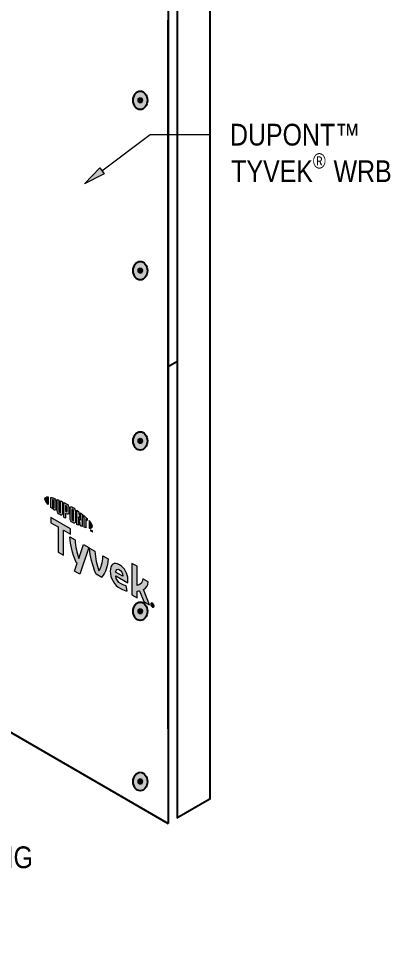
# Model space of a CAD drawing. Header units: inches. Extents: x -26 to 76, y -15 to 22.
# Drawn here: x -3.08 to -0.4, y -8.72 to -2.03 of the extents above; entities that cross this region are included whole.
import ezdxf

# ---------------------------------------------------------------- set-up
doc = ezdxf.new("R2010")
doc.units = ezdxf.units.IN
doc.header["$MEASUREMENT"] = 0
for name, color, linetype, lineweight in [('.ATI-TEXT_2', 7, 'Continuous', 0), ('G-ANNO-TTLB', 7, 'Continuous', 0), ('LOGOS', 7, 'Continuous', 0), ('TYVEK', 7, 'Continuous', 0)]:
    doc.layers.add(name, color=color, linetype=linetype, lineweight=lineweight)

# ---------------------------------------------------------------- blocks, each defined once
blk = doc.blocks.new('Block_86')
at = {"layer": 'TYVEK', "true_color": 0x003b71, "transparency": 33554687}
h = blk.add_hatch(color=156, dxfattribs=at)
h.dxf.hatch_style = 2
edge = h.paths.add_edge_path()
edge.add_ellipse((-2.2074, -1.3943), major_axis=(0, 0.0664), ratio=0.766948, start_angle=0, end_angle=360)
at = {"layer": 'TYVEK', "color": 252, "lineweight": 25, "true_color": 0x838484}
for p, q in [((-2.221, -1.3939), (-2.1939, -1.3939)), ((-2.2074, -1.3768), (-2.2074, -1.4111))]:
    blk.add_line(p, q, dxfattribs=at)
at = {"layer": 'TYVEK', "color": 18, "lineweight": 25, "true_color": 0x000000}
blk.add_ellipse((-2.2074, -1.3943), major_axis=(0, 0.0664), ratio=0.766948, dxfattribs=at)
at = {"layer": 'TYVEK', "color": 252, "lineweight": 25, "true_color": 0x838484}
blk.add_ellipse((-2.2074, -1.3939), major_axis=(0, 0.0171), ratio=0.788846, dxfattribs=at)
blk = doc.blocks.new('Block_87')
at = {"layer": 'TYVEK', "true_color": 0x003b71, "transparency": 33554687}
h = blk.add_hatch(color=156, dxfattribs=at)
h.dxf.hatch_style = 2
edge = h.paths.add_edge_path()
edge.add_ellipse((-2.2074, -7.516), major_axis=(0, 0.0664), ratio=0.766948, start_angle=0, end_angle=360)
at = {"layer": 'TYVEK', "color": 252, "lineweight": 25, "true_color": 0x838484}
for p, q in [((-2.221, -7.5156), (-2.1939, -7.5156)), ((-2.2074, -7.4985), (-2.2074, -7.5327))]:
    blk.add_line(p, q, dxfattribs=at)
at = {"layer": 'TYVEK', "color": 18, "lineweight": 25, "true_color": 0x000000}
blk.add_ellipse((-2.2074, -7.516), major_axis=(0, 0.0664), ratio=0.766948, dxfattribs=at)
at = {"layer": 'TYVEK', "color": 252, "lineweight": 25, "true_color": 0x838484}
blk.add_ellipse((-2.2074, -7.5156), major_axis=(0, 0.0171), ratio=0.788846, dxfattribs=at)
blk = doc.blocks.new('Block_88')
at = {"layer": 'TYVEK', "true_color": 0x003b71, "transparency": 33554687}
h = blk.add_hatch(color=156, dxfattribs=at)
h.dxf.hatch_style = 2
edge = h.paths.add_edge_path()
edge.add_ellipse((-2.2074, -3.843), major_axis=(0, 0.0664), ratio=0.766948, start_angle=0, end_angle=360)
at = {"layer": 'TYVEK', "color": 252, "lineweight": 25, "true_color": 0x838484}
for p, q in [((-2.221, -3.8426), (-2.1939, -3.8426)), ((-2.2074, -3.8255), (-2.2074, -3.8597))]:
    blk.add_line(p, q, dxfattribs=at)
at = {"layer": 'TYVEK', "color": 18, "lineweight": 25, "true_color": 0x000000}
blk.add_ellipse((-2.2074, -3.843), major_axis=(0, 0.0664), ratio=0.766948, dxfattribs=at)
at = {"layer": 'TYVEK', "color": 252, "lineweight": 25, "true_color": 0x838484}
blk.add_ellipse((-2.2074, -3.8426), major_axis=(0, 0.0171), ratio=0.788846, dxfattribs=at)
blk = doc.blocks.new('Block_89')
at = {"layer": 'TYVEK', "true_color": 0x003b71, "transparency": 33554687}
h = blk.add_hatch(color=156, dxfattribs=at)
h.dxf.hatch_style = 2
edge = h.paths.add_edge_path()
edge.add_ellipse((-2.2074, -2.6187), major_axis=(0, 0.0664), ratio=0.766948, start_angle=0, end_angle=360)
at = {"layer": 'TYVEK', "color": 252, "lineweight": 25, "true_color": 0x838484}
for p, q in [((-2.221, -2.6047), (-2.1939, -2.6047)), ((-2.2074, -2.6011), (-2.2074, -2.6354))]:
    blk.add_line(p, q, dxfattribs=at)
at = {"layer": 'TYVEK', "color": 18, "lineweight": 25, "true_color": 0x000000}
blk.add_ellipse((-2.2074, -2.6187), major_axis=(0, 0.0664), ratio=0.766948, dxfattribs=at)
at = {"layer": 'TYVEK', "color": 252, "lineweight": 25, "true_color": 0x838484}
blk.add_ellipse((-2.2074, -2.6183), major_axis=(0, 0.0171), ratio=0.788846, dxfattribs=at)
blk = doc.blocks.new('Block_90')
at = {"layer": 'TYVEK', "true_color": 0x003b71, "transparency": 33554687}
h = blk.add_hatch(color=156, dxfattribs=at)
h.dxf.hatch_style = 2
edge = h.paths.add_edge_path()
edge.add_ellipse((-2.2074, -5.0673), major_axis=(0, 0.0664), ratio=0.766948, start_angle=0, end_angle=360)
at = {"layer": 'TYVEK', "color": 252, "lineweight": 25, "true_color": 0x838484}
for p, q in [((-2.221, -5.0669), (-2.1939, -5.0669)), ((-2.2074, -5.0498), (-2.2074, -5.0841))]:
    blk.add_line(p, q, dxfattribs=at)
at = {"layer": 'TYVEK', "color": 18, "lineweight": 25, "true_color": 0x000000}
blk.add_ellipse((-2.2074, -5.0673), major_axis=(0, 0.0664), ratio=0.766948, dxfattribs=at)
at = {"layer": 'TYVEK', "color": 252, "lineweight": 25, "true_color": 0x838484}
blk.add_ellipse((-2.2074, -5.0669), major_axis=(0, 0.0171), ratio=0.788846, dxfattribs=at)
blk = doc.blocks.new('Block_91')
at = {"layer": 'TYVEK', "true_color": 0x003b71, "transparency": 33554687}
h = blk.add_hatch(color=156, dxfattribs=at)
h.dxf.hatch_style = 2
edge = h.paths.add_edge_path()
edge.add_ellipse((-2.2074, -6.2917), major_axis=(0, 0.0664), ratio=0.766948, start_angle=0, end_angle=360)
at = {"layer": 'TYVEK', "color": 252, "lineweight": 25, "true_color": 0x838484}
for p, q in [((-2.2074, -6.2741), (-2.2074, -6.3084)), ((-2.221, -6.2913), (-2.1939, -6.2913))]:
    blk.add_line(p, q, dxfattribs=at)
at = {"layer": 'TYVEK', "color": 18, "lineweight": 25, "true_color": 0x000000}
blk.add_ellipse((-2.2074, -6.2917), major_axis=(0, 0.0664), ratio=0.766948, dxfattribs=at)
at = {"layer": 'TYVEK', "color": 252, "lineweight": 25, "true_color": 0x838484}
blk.add_ellipse((-2.2074, -6.2913), major_axis=(0, 0.0171), ratio=0.788846, dxfattribs=at)
blk = doc.blocks.new('Block_85')
at = {"layer": 'TYVEK'}
for name in ['Block_86', 'Block_89', 'Block_88', 'Block_90', 'Block_91', 'Block_87']:
    blk.add_blockref(name, (0, 0), dxfattribs=at)
blk = doc.blocks.new('Block_399')
at = {"layer": '.ATI-TEXT_2', "char_height": 0.2, "attachment_point": 7}
for s, insert in [('\\C18;\\c0;\\FArial Narrow|b0|i0|c1;\\H0.156297;\\W1.000000;DUPONT™', (-1.5627, -2.9459)), ('\\C18;\\c0;\\FArial Narrow|b0|i0|c1;\\H0.109408;\\W1.000000;®', (-0.967, -3.11)), ('\\C18;\\c0;\\FArial Narrow|b0|i0|c1;\\H0.156297;\\W1.000000;TYVEK', (-1.5538, -3.2064)), ('\\C18;\\c0;\\FArial Narrow|b0|i0|c1;\\H0.156297;\\W1.000000; WRB', (-0.8682, -3.2064))]:
    blk.add_mtext(s, dxfattribs=dict(at, insert=insert))
blk = doc.blocks.new('Block_398')
at = {"layer": '.ATI-TEXT_2', "true_color": 0x000000, "transparency": 33554687}
h = blk.add_hatch(color=18, dxfattribs=at)
h.dxf.hatch_style = 2
h.paths.add_polyline_path([(-2.467, -3.1465), (-2.6076, -3.2195), (-2.4983, -3.1048)])
at = {"layer": '.ATI-TEXT_2', "color": 18, "lineweight": 0, "true_color": 0x000000}
for p, q in [((-2.4826, -3.1256), (-2.1358, -2.865)), ((-2.1358, -2.865), (-1.7056, -2.865))]:
    blk.add_line(p, q, dxfattribs=at)
at = {"layer": '.ATI-TEXT_2'}
blk.add_lwpolyline([(-2.467, -3.1465), (-2.6076, -3.2195), (-2.4983, -3.1048), (-2.4983, -3.1048)], close=True, dxfattribs=at)
blk.add_blockref('Block_399', (0, 0), dxfattribs=at)
blk = doc.blocks.new('Block_474')
at = {"layer": 'LOGOS', "true_color": 0x838484, "transparency": 33554687}
h = blk.add_hatch(color=252, dxfattribs=at)
h.dxf.hatch_style = 2
edge = h.paths.add_edge_path()
edge.add_spline(control_points=[(-2.893, -5.4836), (-2.893, -5.4937), (-2.8845, -5.508), (-2.8697, -5.5246), (-2.8697, -5.5246), (-2.8697, -5.4698), (-2.8697, -5.4698), (-2.8845, -5.4693), (-2.893, -5.4737), (-2.893, -5.4836)], knot_values=[0, 0, 0, 0, 1, 1, 1, 2, 2, 2, 3, 3, 3, 3], degree=3, periodic=0)
h = blk.add_hatch(color=252, dxfattribs=at)
h.dxf.hatch_style = 2
edge = h.paths.add_edge_path()
edge.add_spline(control_points=[(-2.8252, -5.5452), (-2.8252, -5.5494), (-2.8274, -5.5495), (-2.83, -5.548), (-2.8321, -5.5468), (-2.8352, -5.5441), (-2.8378, -5.5418), (-2.8378, -5.5418), (-2.8378, -5.4895), (-2.8378, -5.4895), (-2.8352, -5.4902), (-2.8321, -5.4912), (-2.83, -5.4923), (-2.8274, -5.4939), (-2.8252, -5.4965), (-2.8252, -5.5007), (-2.8252, -5.5007), (-2.8252, -5.5452), (-2.8252, -5.5452)], knot_values=[0, 0, 0, 0, 1, 1, 1, 2, 2, 2, 3, 3, 3, 4, 4, 4, 5, 5, 5, 6, 6, 6, 6], degree=3, periodic=0)
edge = h.paths.add_edge_path()
edge.add_spline(control_points=[(-2.8283, -5.4796), (-2.8324, -5.4773), (-2.8384, -5.4752), (-2.8492, -5.4728), (-2.8492, -5.4728), (-2.8492, -5.5454), (-2.8492, -5.5454), (-2.8397, -5.5541), (-2.8324, -5.5603), (-2.8283, -5.5627), (-2.8188, -5.5682), (-2.8134, -5.5646), (-2.8134, -5.5539), (-2.8134, -5.5539), (-2.8134, -5.5057), (-2.8134, -5.5057), (-2.8134, -5.4949), (-2.8188, -5.4852), (-2.8283, -5.4796)], knot_values=[0, 0, 0, 0, 1, 1, 1, 2, 2, 2, 3, 3, 3, 4, 4, 4, 5, 5, 5, 6, 6, 6, 6], degree=3, periodic=0)
h = blk.add_hatch(color=252, dxfattribs=at)
h.dxf.hatch_style = 2
edge = h.paths.add_edge_path()
edge.add_spline(control_points=[(-2.7801, -5.5797), (-2.7801, -5.5839), (-2.7814, -5.5858), (-2.786, -5.5825), (-2.7905, -5.5793), (-2.7917, -5.5765), (-2.7917, -5.5715), (-2.7917, -5.5715), (-2.7917, -5.4925), (-2.7917, -5.4925), (-2.7947, -5.4911), (-2.8013, -5.4884), (-2.8042, -5.4872), (-2.8042, -5.4872), (-2.8042, -5.5671), (-2.8042, -5.5671), (-2.8042, -5.5798), (-2.7988, -5.5879), (-2.786, -5.597), (-2.7743, -5.6052), (-2.7671, -5.6026), (-2.7671, -5.5885), (-2.7671, -5.5885), (-2.7671, -5.5041), (-2.7671, -5.5041), (-2.7696, -5.5028), (-2.7776, -5.499), (-2.7801, -5.4978), (-2.7801, -5.4978), (-2.7801, -5.5797), (-2.7801, -5.5797)], knot_values=[0, 0, 0, 0, 1, 1, 1, 2, 2, 2, 3, 3, 3, 4, 4, 4, 5, 5, 5, 6, 6, 6, 7, 7, 7, 8, 8, 8, 9, 9, 9, 10, 10, 10, 10], degree=3, periodic=0)
h = blk.add_hatch(color=252, dxfattribs=at)
h.dxf.hatch_style = 2
edge = h.paths.add_edge_path()
edge.add_spline(control_points=[(-2.7327, -5.5724), (-2.7327, -5.577), (-2.7341, -5.5785), (-2.7394, -5.5754), (-2.7394, -5.5754), (-2.7439, -5.5728), (-2.7439, -5.5728), (-2.7439, -5.5728), (-2.7439, -5.5309), (-2.7439, -5.5309), (-2.7419, -5.5319), (-2.7408, -5.5325), (-2.7396, -5.5332), (-2.7339, -5.5365), (-2.7327, -5.5397), (-2.7327, -5.5444), (-2.7327, -5.5444), (-2.7327, -5.5724), (-2.7327, -5.5724)], knot_values=[0, 0, 0, 0, 1, 1, 1, 2, 2, 2, 3, 3, 3, 4, 4, 4, 5, 5, 5, 6, 6, 6, 6], degree=3, periodic=0)
edge = h.paths.add_edge_path()
edge.add_spline(control_points=[(-2.7388, -5.5188), (-2.7411, -5.5175), (-2.7494, -5.5131), (-2.7569, -5.5092), (-2.7569, -5.5092), (-2.7569, -5.6155), (-2.7569, -5.6155), (-2.7544, -5.6172), (-2.7476, -5.6215), (-2.7439, -5.6237), (-2.7439, -5.6237), (-2.7439, -5.5876), (-2.7439, -5.5876), (-2.7439, -5.5876), (-2.7388, -5.5905), (-2.7388, -5.5905), (-2.7252, -5.5984), (-2.7195, -5.5946), (-2.7195, -5.5811), (-2.7195, -5.5811), (-2.7195, -5.5498), (-2.7195, -5.5498), (-2.7195, -5.5366), (-2.7259, -5.5263), (-2.7388, -5.5188)], knot_values=[0, 0, 0, 0, 1, 1, 1, 2, 2, 2, 3, 3, 3, 4, 4, 4, 5, 5, 5, 6, 6, 6, 7, 7, 7, 8, 8, 8, 8], degree=3, periodic=0)
h = blk.add_hatch(color=252, dxfattribs=at)
h.dxf.hatch_style = 2
edge = h.paths.add_edge_path()
edge.add_spline(control_points=[(-2.6861, -5.6364), (-2.6861, -5.6406), (-2.6874, -5.6421), (-2.692, -5.6396), (-2.6967, -5.637), (-2.698, -5.6339), (-2.698, -5.6295), (-2.698, -5.6295), (-2.698, -5.5633), (-2.698, -5.5633), (-2.698, -5.5589), (-2.6967, -5.5573), (-2.692, -5.5601), (-2.6874, -5.563), (-2.6861, -5.5659), (-2.6861, -5.5701), (-2.6861, -5.5701), (-2.6861, -5.6364), (-2.6861, -5.6364)], knot_values=[0, 0, 0, 0, 1, 1, 1, 2, 2, 2, 3, 3, 3, 4, 4, 4, 5, 5, 5, 6, 6, 6, 6], degree=3, periodic=0)
edge = h.paths.add_edge_path()
edge.add_spline(control_points=[(-2.692, -5.5453), (-2.704, -5.5377), (-2.7112, -5.5396), (-2.7112, -5.5536), (-2.7112, -5.5536), (-2.7112, -5.6231), (-2.7112, -5.6231), (-2.7112, -5.6379), (-2.7047, -5.6478), (-2.692, -5.6545), (-2.6795, -5.6611), (-2.673, -5.6594), (-2.673, -5.6437), (-2.673, -5.6437), (-2.673, -5.5773), (-2.673, -5.5773), (-2.673, -5.5623), (-2.6789, -5.5536), (-2.692, -5.5453)], knot_values=[0, 0, 0, 0, 1, 1, 1, 2, 2, 2, 3, 3, 3, 4, 4, 4, 5, 5, 5, 6, 6, 6, 6], degree=3, periodic=0)
h = blk.add_hatch(color=252, dxfattribs=at)
h.dxf.hatch_style = 2
edge = h.paths.add_edge_path()
edge.add_spline(control_points=[(-2.6368, -5.6363), (-2.6368, -5.6363), (-2.6513, -5.574), (-2.6513, -5.574), (-2.6552, -5.5711), (-2.6599, -5.5677), (-2.6636, -5.5652), (-2.6636, -5.5652), (-2.6636, -5.6673), (-2.6636, -5.6673), (-2.661, -5.6685), (-2.6545, -5.6714), (-2.6511, -5.6729), (-2.6511, -5.6729), (-2.6521, -5.6122), (-2.6521, -5.6122), (-2.6521, -5.6122), (-2.6368, -5.6787), (-2.6368, -5.6787), (-2.6336, -5.68), (-2.6288, -5.6818), (-2.6257, -5.6829), (-2.6257, -5.6829), (-2.6257, -5.5933), (-2.6257, -5.5933), (-2.6289, -5.5907), (-2.6349, -5.5861), (-2.6377, -5.584), (-2.6377, -5.584), (-2.6368, -5.6363), (-2.6368, -5.6363)], knot_values=[0, 0, 0, 0, 1, 1, 1, 2, 2, 2, 3, 3, 3, 4, 4, 4, 5, 5, 5, 6, 6, 6, 7, 7, 7, 8, 8, 8, 9, 9, 9, 10, 10, 10, 10], degree=3, periodic=0)
h = blk.add_hatch(color=252, dxfattribs=at)
h.dxf.hatch_style = 2
edge = h.paths.add_edge_path()
edge.add_spline(control_points=[(-2.6192, -5.6127), (-2.616, -5.6152), (-2.6128, -5.6178), (-2.6097, -5.6204), (-2.6097, -5.6204), (-2.6097, -5.6882), (-2.6097, -5.6882), (-2.6069, -5.6891), (-2.6016, -5.6905), (-2.5981, -5.6914), (-2.5981, -5.6914), (-2.5981, -5.6303), (-2.5981, -5.6303), (-2.5947, -5.6333), (-2.5915, -5.6361), (-2.5886, -5.6388), (-2.5886, -5.6388), (-2.5886, -5.6257), (-2.5886, -5.6257), (-2.5978, -5.6167), (-2.6077, -5.608), (-2.6192, -5.5985), (-2.6192, -5.5985), (-2.6192, -5.6127), (-2.6192, -5.6127)], knot_values=[0, 0, 0, 0, 1, 1, 1, 2, 2, 2, 3, 3, 3, 4, 4, 4, 5, 5, 5, 6, 6, 6, 7, 7, 7, 8, 8, 8, 8], degree=3, periodic=0)
h = blk.add_hatch(color=252, dxfattribs=at)
h.dxf.hatch_style = 2
edge = h.paths.add_edge_path()
edge.add_spline(control_points=[(-2.5513, -5.6809), (-2.5513, -5.691), (-2.5598, -5.6955), (-2.5746, -5.695), (-2.5746, -5.695), (-2.5746, -5.6402), (-2.5746, -5.6402), (-2.5598, -5.6568), (-2.5513, -5.671), (-2.5513, -5.6809)], knot_values=[0, 0, 0, 0, 1, 1, 1, 2, 2, 2, 3, 3, 3, 3], degree=3, periodic=0)
h = blk.add_hatch(color=252, dxfattribs=at)
h.dxf.hatch_style = 2
edge = h.paths.add_edge_path()
edge.add_spline(control_points=[(-2.5582, -5.7099), (-2.5582, -5.7099), (-2.5568, -5.7107), (-2.5568, -5.7107), (-2.5568, -5.7107), (-2.5547, -5.7157), (-2.5547, -5.7157), (-2.5547, -5.7157), (-2.5526, -5.7131), (-2.5526, -5.7131), (-2.5526, -5.7131), (-2.5513, -5.7139), (-2.5513, -5.7139), (-2.5513, -5.7139), (-2.5513, -5.7218), (-2.5513, -5.7218), (-2.5513, -5.7218), (-2.5525, -5.7211), (-2.5525, -5.7211), (-2.5525, -5.7211), (-2.5525, -5.7155), (-2.5525, -5.7155), (-2.5525, -5.7155), (-2.5547, -5.718), (-2.5547, -5.718), (-2.5547, -5.718), (-2.5548, -5.7179), (-2.5548, -5.7179), (-2.5548, -5.7179), (-2.5569, -5.7129), (-2.5569, -5.7129), (-2.5569, -5.7129), (-2.5569, -5.7185), (-2.5569, -5.7185), (-2.5569, -5.7185), (-2.5582, -5.7178), (-2.5582, -5.7178), (-2.5582, -5.7178), (-2.5582, -5.7099), (-2.5582, -5.7099)], knot_values=[0, 0, 0, 0, 1, 1, 1, 2, 2, 2, 3, 3, 3, 4, 4, 4, 5, 5, 5, 6, 6, 6, 7, 7, 7, 8, 8, 8, 9, 9, 9, 10, 10, 10, 11, 11, 11, 12, 12, 12, 13, 13, 13, 13], degree=3, periodic=0)
edge = h.paths.add_edge_path()
edge.add_spline(control_points=[(-2.5631, -5.7085), (-2.5631, -5.7085), (-2.5652, -5.7072), (-2.5652, -5.7072), (-2.5652, -5.7072), (-2.5652, -5.7058), (-2.5652, -5.7058), (-2.5652, -5.7058), (-2.5597, -5.7091), (-2.5597, -5.7091), (-2.5597, -5.7091), (-2.5597, -5.7104), (-2.5597, -5.7104), (-2.5597, -5.7104), (-2.5618, -5.7092), (-2.5618, -5.7092), (-2.5618, -5.7092), (-2.5618, -5.7157), (-2.5618, -5.7157), (-2.5618, -5.7157), (-2.5631, -5.715), (-2.5631, -5.715), (-2.5631, -5.715), (-2.5631, -5.7085), (-2.5631, -5.7085)], knot_values=[0, 0, 0, 0, 1, 1, 1, 2, 2, 2, 3, 3, 3, 4, 4, 4, 5, 5, 5, 6, 6, 6, 7, 7, 7, 8, 8, 8, 8], degree=3, periodic=0)
at = {"layer": 'LOGOS'}
for points, knots in [([(-2.893, -5.4836), (-2.893, -5.4937), (-2.8845, -5.508), (-2.8697, -5.5246), (-2.8697, -5.5246), (-2.8697, -5.4698), (-2.8697, -5.4698), (-2.8845, -5.4693), (-2.893, -5.4737), (-2.893, -5.4836)], [0, 0, 0, 0, 1, 1, 1, 2, 2, 2, 3, 3, 3, 3]), ([(-2.8283, -5.4796), (-2.8324, -5.4773), (-2.8384, -5.4752), (-2.8492, -5.4728), (-2.8492, -5.4728), (-2.8492, -5.5454), (-2.8492, -5.5454), (-2.8397, -5.5541), (-2.8324, -5.5603), (-2.8283, -5.5627), (-2.8188, -5.5682), (-2.8134, -5.5646), (-2.8134, -5.5539), (-2.8134, -5.5539), (-2.8134, -5.5057), (-2.8134, -5.5057), (-2.8134, -5.4949), (-2.8188, -5.4852), (-2.8283, -5.4796)], [0, 0, 0, 0, 1, 1, 1, 2, 2, 2, 3, 3, 3, 4, 4, 4, 5, 5, 5, 6, 6, 6, 6]), ([(-2.8252, -5.5452), (-2.8252, -5.5494), (-2.8274, -5.5495), (-2.83, -5.548), (-2.8321, -5.5468), (-2.8352, -5.5441), (-2.8378, -5.5418), (-2.8378, -5.5418), (-2.8378, -5.4895), (-2.8378, -5.4895), (-2.8352, -5.4902), (-2.8321, -5.4912), (-2.83, -5.4923), (-2.8274, -5.4939), (-2.8252, -5.4965), (-2.8252, -5.5007), (-2.8252, -5.5007), (-2.8252, -5.5452), (-2.8252, -5.5452)], [0, 0, 0, 0, 1, 1, 1, 2, 2, 2, 3, 3, 3, 4, 4, 4, 5, 5, 5, 6, 6, 6, 6]), ([(-2.7801, -5.5797), (-2.7801, -5.5839), (-2.7814, -5.5858), (-2.786, -5.5825), (-2.7905, -5.5793), (-2.7917, -5.5765), (-2.7917, -5.5715), (-2.7917, -5.5715), (-2.7917, -5.4925), (-2.7917, -5.4925), (-2.7947, -5.4911), (-2.8013, -5.4884), (-2.8042, -5.4872), (-2.8042, -5.4872), (-2.8042, -5.5671), (-2.8042, -5.5671), (-2.8042, -5.5798), (-2.7988, -5.5879), (-2.786, -5.597), (-2.7743, -5.6052), (-2.7671, -5.6026), (-2.7671, -5.5885), (-2.7671, -5.5885), (-2.7671, -5.5041), (-2.7671, -5.5041), (-2.7696, -5.5028), (-2.7776, -5.499), (-2.7801, -5.4978), (-2.7801, -5.4978), (-2.7801, -5.5797), (-2.7801, -5.5797)], [0, 0, 0, 0, 1, 1, 1, 2, 2, 2, 3, 3, 3, 4, 4, 4, 5, 5, 5, 6, 6, 6, 7, 7, 7, 8, 8, 8, 9, 9, 9, 10, 10, 10, 10]), ([(-2.7388, -5.5188), (-2.7411, -5.5175), (-2.7494, -5.5131), (-2.7569, -5.5092), (-2.7569, -5.5092), (-2.7569, -5.6155), (-2.7569, -5.6155), (-2.7544, -5.6172), (-2.7476, -5.6215), (-2.7439, -5.6237), (-2.7439, -5.6237), (-2.7439, -5.5876), (-2.7439, -5.5876), (-2.7439, -5.5876), (-2.7388, -5.5905), (-2.7388, -5.5905), (-2.7252, -5.5984), (-2.7195, -5.5946), (-2.7195, -5.5811), (-2.7195, -5.5811), (-2.7195, -5.5498), (-2.7195, -5.5498), (-2.7195, -5.5366), (-2.7259, -5.5263), (-2.7388, -5.5188)], [0, 0, 0, 0, 1, 1, 1, 2, 2, 2, 3, 3, 3, 4, 4, 4, 5, 5, 5, 6, 6, 6, 7, 7, 7, 8, 8, 8, 8]), ([(-2.7327, -5.5724), (-2.7327, -5.577), (-2.7341, -5.5785), (-2.7394, -5.5754), (-2.7394, -5.5754), (-2.7439, -5.5728), (-2.7439, -5.5728), (-2.7439, -5.5728), (-2.7439, -5.5309), (-2.7439, -5.5309), (-2.7419, -5.5319), (-2.7408, -5.5325), (-2.7396, -5.5332), (-2.7339, -5.5365), (-2.7327, -5.5397), (-2.7327, -5.5444), (-2.7327, -5.5444), (-2.7327, -5.5724), (-2.7327, -5.5724)], [0, 0, 0, 0, 1, 1, 1, 2, 2, 2, 3, 3, 3, 4, 4, 4, 5, 5, 5, 6, 6, 6, 6]), ([(-2.692, -5.5453), (-2.704, -5.5377), (-2.7112, -5.5396), (-2.7112, -5.5536), (-2.7112, -5.5536), (-2.7112, -5.6231), (-2.7112, -5.6231), (-2.7112, -5.6379), (-2.7047, -5.6478), (-2.692, -5.6545), (-2.6795, -5.6611), (-2.673, -5.6594), (-2.673, -5.6437), (-2.673, -5.6437), (-2.673, -5.5773), (-2.673, -5.5773), (-2.673, -5.5623), (-2.6789, -5.5536), (-2.692, -5.5453)], [0, 0, 0, 0, 1, 1, 1, 2, 2, 2, 3, 3, 3, 4, 4, 4, 5, 5, 5, 6, 6, 6, 6]), ([(-2.6861, -5.6364), (-2.6861, -5.6406), (-2.6874, -5.6421), (-2.692, -5.6396), (-2.6967, -5.637), (-2.698, -5.6339), (-2.698, -5.6295), (-2.698, -5.6295), (-2.698, -5.5633), (-2.698, -5.5633), (-2.698, -5.5589), (-2.6967, -5.5573), (-2.692, -5.5601), (-2.6874, -5.563), (-2.6861, -5.5659), (-2.6861, -5.5701), (-2.6861, -5.5701), (-2.6861, -5.6364), (-2.6861, -5.6364)], [0, 0, 0, 0, 1, 1, 1, 2, 2, 2, 3, 3, 3, 4, 4, 4, 5, 5, 5, 6, 6, 6, 6]), ([(-2.6368, -5.6363), (-2.6368, -5.6363), (-2.6513, -5.574), (-2.6513, -5.574), (-2.6552, -5.5711), (-2.6599, -5.5677), (-2.6636, -5.5652), (-2.6636, -5.5652), (-2.6636, -5.6673), (-2.6636, -5.6673), (-2.661, -5.6685), (-2.6545, -5.6714), (-2.6511, -5.6729), (-2.6511, -5.6729), (-2.6521, -5.6122), (-2.6521, -5.6122), (-2.6521, -5.6122), (-2.6368, -5.6787), (-2.6368, -5.6787), (-2.6336, -5.68), (-2.6288, -5.6818), (-2.6257, -5.6829), (-2.6257, -5.6829), (-2.6257, -5.5933), (-2.6257, -5.5933), (-2.6289, -5.5907), (-2.6349, -5.5861), (-2.6377, -5.584), (-2.6377, -5.584), (-2.6368, -5.6363), (-2.6368, -5.6363)], [0, 0, 0, 0, 1, 1, 1, 2, 2, 2, 3, 3, 3, 4, 4, 4, 5, 5, 5, 6, 6, 6, 7, 7, 7, 8, 8, 8, 9, 9, 9, 10, 10, 10, 10]), ([(-2.6192, -5.6127), (-2.616, -5.6152), (-2.6128, -5.6178), (-2.6097, -5.6204), (-2.6097, -5.6204), (-2.6097, -5.6882), (-2.6097, -5.6882), (-2.6069, -5.6891), (-2.6016, -5.6905), (-2.5981, -5.6914), (-2.5981, -5.6914), (-2.5981, -5.6303), (-2.5981, -5.6303), (-2.5947, -5.6333), (-2.5915, -5.6361), (-2.5886, -5.6388), (-2.5886, -5.6388), (-2.5886, -5.6257), (-2.5886, -5.6257), (-2.5978, -5.6167), (-2.6077, -5.608), (-2.6192, -5.5985), (-2.6192, -5.5985), (-2.6192, -5.6127), (-2.6192, -5.6127)], [0, 0, 0, 0, 1, 1, 1, 2, 2, 2, 3, 3, 3, 4, 4, 4, 5, 5, 5, 6, 6, 6, 7, 7, 7, 8, 8, 8, 8]), ([(-2.5513, -5.6809), (-2.5513, -5.691), (-2.5598, -5.6955), (-2.5746, -5.695), (-2.5746, -5.695), (-2.5746, -5.6402), (-2.5746, -5.6402), (-2.5598, -5.6568), (-2.5513, -5.671), (-2.5513, -5.6809)], [0, 0, 0, 0, 1, 1, 1, 2, 2, 2, 3, 3, 3, 3]), ([(-2.5631, -5.7085), (-2.5631, -5.7085), (-2.5652, -5.7072), (-2.5652, -5.7072), (-2.5652, -5.7072), (-2.5652, -5.7058), (-2.5652, -5.7058), (-2.5652, -5.7058), (-2.5597, -5.7091), (-2.5597, -5.7091), (-2.5597, -5.7091), (-2.5597, -5.7104), (-2.5597, -5.7104), (-2.5597, -5.7104), (-2.5618, -5.7092), (-2.5618, -5.7092), (-2.5618, -5.7092), (-2.5618, -5.7157), (-2.5618, -5.7157), (-2.5618, -5.7157), (-2.5631, -5.715), (-2.5631, -5.715), (-2.5631, -5.715), (-2.5631, -5.7085), (-2.5631, -5.7085)], [0, 0, 0, 0, 1, 1, 1, 2, 2, 2, 3, 3, 3, 4, 4, 4, 5, 5, 5, 6, 6, 6, 7, 7, 7, 8, 8, 8, 8]), ([(-2.5582, -5.7099), (-2.5582, -5.7099), (-2.5568, -5.7107), (-2.5568, -5.7107), (-2.5568, -5.7107), (-2.5547, -5.7157), (-2.5547, -5.7157), (-2.5547, -5.7157), (-2.5526, -5.7131), (-2.5526, -5.7131), (-2.5526, -5.7131), (-2.5513, -5.7139), (-2.5513, -5.7139), (-2.5513, -5.7139), (-2.5513, -5.7218), (-2.5513, -5.7218), (-2.5513, -5.7218), (-2.5525, -5.7211), (-2.5525, -5.7211), (-2.5525, -5.7211), (-2.5525, -5.7155), (-2.5525, -5.7155), (-2.5525, -5.7155), (-2.5547, -5.718), (-2.5547, -5.718), (-2.5547, -5.718), (-2.5548, -5.7179), (-2.5548, -5.7179), (-2.5548, -5.7179), (-2.5569, -5.7129), (-2.5569, -5.7129), (-2.5569, -5.7129), (-2.5569, -5.7185), (-2.5569, -5.7185), (-2.5569, -5.7185), (-2.5582, -5.7178), (-2.5582, -5.7178), (-2.5582, -5.7178), (-2.5582, -5.7099), (-2.5582, -5.7099)], [0, 0, 0, 0, 1, 1, 1, 2, 2, 2, 3, 3, 3, 4, 4, 4, 5, 5, 5, 6, 6, 6, 7, 7, 7, 8, 8, 8, 9, 9, 9, 10, 10, 10, 11, 11, 11, 12, 12, 12, 13, 13, 13, 13])]:
    blk.add_open_spline(points, degree=3, knots=knots, dxfattribs=at)
blk = doc.blocks.new('Block_478')
at = {"layer": 'LOGOS', "true_color": 0x838484, "transparency": 33554687}
h = blk.add_hatch(color=252, dxfattribs=at)
h.dxf.hatch_style = 2
h.paths.add_polyline_path([(-2.7089, -5.6994), (-2.8492, -5.6184), (-2.8492, -5.6565), (-2.7985, -5.6857), (-2.7985, -5.8662), (-2.7596, -5.8887), (-2.7596, -5.7082), (-2.7089, -5.7375)])
h = blk.add_hatch(color=252, dxfattribs=at)
h.dxf.hatch_style = 2
edge = h.paths.add_edge_path()
edge.add_spline(control_points=[(-2.4757, -5.8931), (-2.4782, -5.945), (-2.4885, -5.9753), (-2.5046, -6.0013), (-2.5201, -5.957), (-2.5302, -5.915), (-2.5332, -5.8599), (-2.5332, -5.8599), (-2.5711, -5.838), (-2.5711, -5.838), (-2.567, -5.9031), (-2.5547, -5.9505), (-2.5253, -6.024), (-2.5253, -6.024), (-2.4836, -6.0481), (-2.4836, -6.0481), (-2.4553, -6.0079), (-2.4436, -5.9744), (-2.4381, -5.9148), (-2.4381, -5.9148), (-2.4757, -5.8931), (-2.4757, -5.8931)], knot_values=[0, 0, 0, 0, 1, 1, 1, 2, 2, 2, 3, 3, 3, 4, 4, 4, 5, 5, 5, 6, 6, 6, 7, 7, 7, 7], degree=3, periodic=0)
h = blk.add_hatch(color=252, dxfattribs=at)
h.dxf.hatch_style = 2
edge = h.paths.add_edge_path()
edge.add_spline(control_points=[(-2.3845, -6.0104), (-2.3845, -6.0104), (-2.3327, -6.0403), (-2.3327, -6.0403), (-2.3327, -6.0403), (-2.3327, -6.0365), (-2.3327, -6.0365), (-2.3327, -6.019), (-2.3409, -6.0015), (-2.3559, -5.9929), (-2.3717, -5.9837), (-2.382, -5.9906), (-2.3845, -6.0104)], knot_values=[0, 0, 0, 0, 1, 1, 1, 2, 2, 2, 3, 3, 3, 4, 4, 4, 4], degree=3, periodic=0)
edge = h.paths.add_edge_path()
edge.add_spline(control_points=[(-2.3019, -6.1461), (-2.3139, -6.1454), (-2.3316, -6.1396), (-2.3496, -6.1292), (-2.3935, -6.1039), (-2.4234, -6.0547), (-2.4234, -6.0029), (-2.4234, -5.9532), (-2.3959, -5.9354), (-2.3559, -5.9585), (-2.3202, -5.9791), (-2.2967, -6.0217), (-2.2967, -6.0635), (-2.2967, -6.0729), (-2.2973, -6.0807), (-2.2978, -6.0866), (-2.2978, -6.0866), (-2.3839, -6.0369), (-2.3839, -6.0369), (-2.3804, -6.064), (-2.3676, -6.0826), (-2.3458, -6.0952), (-2.3324, -6.1029), (-2.3196, -6.1068), (-2.3079, -6.108), (-2.3079, -6.108), (-2.3019, -6.1461), (-2.3019, -6.1461)], knot_values=[0, 0, 0, 0, 1, 1, 1, 2, 2, 2, 3, 3, 3, 4, 4, 4, 5, 5, 5, 6, 6, 6, 7, 7, 7, 8, 8, 8, 9, 9, 9, 9], degree=3, periodic=0)
h = blk.add_hatch(color=252, dxfattribs=at)
h.dxf.hatch_style = 2
edge = h.paths.add_edge_path()
edge.add_spline(control_points=[(-2.1853, -6.135), (-2.1853, -6.135), (-2.1401, -6.2464), (-2.1401, -6.2464), (-2.1401, -6.2464), (-2.181, -6.2228), (-2.181, -6.2228), (-2.181, -6.2228), (-2.2123, -6.1438), (-2.2123, -6.1438), (-2.218, -6.1452), (-2.224, -6.1464), (-2.2305, -6.1473), (-2.2305, -6.1473), (-2.2305, -6.1942), (-2.2305, -6.1942), (-2.2305, -6.1942), (-2.2681, -6.1725), (-2.2681, -6.1725), (-2.2681, -6.1725), (-2.2681, -5.9486), (-2.2681, -5.9486), (-2.2681, -5.9486), (-2.2305, -5.9681), (-2.2305, -5.9681), (-2.2305, -5.9681), (-2.2305, -6.1058), (-2.2305, -6.1058), (-2.2049, -6.1015), (-2.1924, -6.0869), (-2.188, -6.0591), (-2.188, -6.0591), (-2.1507, -6.0807), (-2.1507, -6.0807), (-2.1515, -6.1071), (-2.1635, -6.1242), (-2.1853, -6.135)], knot_values=[0, 0, 0, 0, 1, 1, 1, 2, 2, 2, 3, 3, 3, 4, 4, 4, 5, 5, 5, 6, 6, 6, 7, 7, 7, 8, 8, 8, 9, 9, 9, 10, 10, 10, 11, 11, 11, 12, 12, 12, 12], degree=3, periodic=0)
at = {"layer": 'LOGOS'}
blk.add_lwpolyline([(-2.7089, -5.6994), (-2.8492, -5.6184), (-2.8492, -5.6565), (-2.7985, -5.6857), (-2.7985, -5.8662), (-2.7596, -5.8887), (-2.7596, -5.7082), (-2.7089, -5.7375)], close=True, dxfattribs=at)
for points, knots in [([(-2.4757, -5.8931), (-2.4782, -5.945), (-2.4885, -5.9753), (-2.5046, -6.0013), (-2.5201, -5.957), (-2.5302, -5.915), (-2.5332, -5.8599), (-2.5332, -5.8599), (-2.5711, -5.838), (-2.5711, -5.838), (-2.567, -5.9031), (-2.5547, -5.9505), (-2.5253, -6.024), (-2.5253, -6.024), (-2.4836, -6.0481), (-2.4836, -6.0481), (-2.4553, -6.0079), (-2.4436, -5.9744), (-2.4381, -5.9148), (-2.4381, -5.9148), (-2.4757, -5.8931), (-2.4757, -5.8931)], [0, 0, 0, 0, 1, 1, 1, 2, 2, 2, 3, 3, 3, 4, 4, 4, 5, 5, 5, 6, 6, 6, 7, 7, 7, 7]), ([(-2.3019, -6.1461), (-2.3139, -6.1454), (-2.3316, -6.1396), (-2.3496, -6.1292), (-2.3935, -6.1039), (-2.4234, -6.0547), (-2.4234, -6.0029), (-2.4234, -5.9532), (-2.3959, -5.9354), (-2.3559, -5.9585), (-2.3202, -5.9791), (-2.2967, -6.0217), (-2.2967, -6.0635), (-2.2967, -6.0729), (-2.2973, -6.0807), (-2.2978, -6.0866), (-2.2978, -6.0866), (-2.3839, -6.0369), (-2.3839, -6.0369), (-2.3804, -6.064), (-2.3676, -6.0826), (-2.3458, -6.0952), (-2.3324, -6.1029), (-2.3196, -6.1068), (-2.3079, -6.108), (-2.3079, -6.108), (-2.3019, -6.1461), (-2.3019, -6.1461)], [0, 0, 0, 0, 1, 1, 1, 2, 2, 2, 3, 3, 3, 4, 4, 4, 5, 5, 5, 6, 6, 6, 7, 7, 7, 8, 8, 8, 9, 9, 9, 9]), ([(-2.1853, -6.135), (-2.1853, -6.135), (-2.1401, -6.2464), (-2.1401, -6.2464), (-2.1401, -6.2464), (-2.181, -6.2228), (-2.181, -6.2228), (-2.181, -6.2228), (-2.2123, -6.1438), (-2.2123, -6.1438), (-2.218, -6.1452), (-2.224, -6.1464), (-2.2305, -6.1473), (-2.2305, -6.1473), (-2.2305, -6.1942), (-2.2305, -6.1942), (-2.2305, -6.1942), (-2.2681, -6.1725), (-2.2681, -6.1725), (-2.2681, -6.1725), (-2.2681, -5.9486), (-2.2681, -5.9486), (-2.2681, -5.9486), (-2.2305, -5.9681), (-2.2305, -5.9681), (-2.2305, -5.9681), (-2.2305, -6.1058), (-2.2305, -6.1058), (-2.2049, -6.1015), (-2.1924, -6.0869), (-2.188, -6.0591), (-2.188, -6.0591), (-2.1507, -6.0807), (-2.1507, -6.0807), (-2.1515, -6.1071), (-2.1635, -6.1242), (-2.1853, -6.135)], [0, 0, 0, 0, 1, 1, 1, 2, 2, 2, 3, 3, 3, 4, 4, 4, 5, 5, 5, 6, 6, 6, 7, 7, 7, 8, 8, 8, 9, 9, 9, 10, 10, 10, 11, 11, 11, 12, 12, 12, 12]), ([(-2.3845, -6.0104), (-2.3845, -6.0104), (-2.3327, -6.0403), (-2.3327, -6.0403), (-2.3327, -6.0403), (-2.3327, -6.0365), (-2.3327, -6.0365), (-2.3327, -6.019), (-2.3409, -6.0015), (-2.3559, -5.9929), (-2.3717, -5.9837), (-2.382, -5.9906), (-2.3845, -6.0104)], [0, 0, 0, 0, 1, 1, 1, 2, 2, 2, 3, 3, 3, 4, 4, 4, 4])]:
    blk.add_open_spline(points, degree=3, knots=knots, dxfattribs=at)
blk = doc.blocks.new('Block_477')
at = {"layer": 'LOGOS', "true_color": 0x838484, "transparency": 33554687}
h = blk.add_hatch(color=252, dxfattribs=at)
h.dxf.hatch_style = 2
edge = h.paths.add_edge_path()
edge.add_spline(control_points=[(-2.6153, -5.8124), (-2.6153, -5.8124), (-2.6491, -5.9131), (-2.6491, -5.9131), (-2.6634, -5.871), (-2.6727, -5.8303), (-2.6756, -5.7776), (-2.6756, -5.7776), (-2.7135, -5.7558), (-2.7135, -5.7558), (-2.7094, -5.8209), (-2.6971, -5.8683), (-2.6677, -5.9418), (-2.6677, -5.9418), (-2.6601, -5.9461), (-2.6601, -5.9461), (-2.6601, -5.9461), (-2.6794, -6.0037), (-2.6794, -6.0037), (-2.6794, -6.0037), (-2.6418, -6.0254), (-2.6418, -6.0254), (-2.6418, -6.0254), (-2.5777, -5.8342), (-2.5777, -5.8342), (-2.5777, -5.8342), (-2.6153, -5.8124), (-2.6153, -5.8124)], knot_values=[0, 0, 0, 0, 1, 1, 1, 2, 2, 2, 3, 3, 3, 4, 4, 4, 5, 5, 5, 6, 6, 6, 7, 7, 7, 8, 8, 8, 9, 9, 9, 9], degree=3, periodic=0)
at = {"layer": 'LOGOS'}
blk.add_open_spline([(-2.6153, -5.8124), (-2.6153, -5.8124), (-2.6491, -5.9131), (-2.6491, -5.9131), (-2.6634, -5.871), (-2.6727, -5.8303), (-2.6756, -5.7776), (-2.6756, -5.7776), (-2.7135, -5.7558), (-2.7135, -5.7558), (-2.7094, -5.8209), (-2.6971, -5.8683), (-2.6677, -5.9418), (-2.6677, -5.9418), (-2.6601, -5.9461), (-2.6601, -5.9461), (-2.6601, -5.9461), (-2.6794, -6.0037), (-2.6794, -6.0037), (-2.6794, -6.0037), (-2.6418, -6.0254), (-2.6418, -6.0254), (-2.6418, -6.0254), (-2.5777, -5.8342), (-2.5777, -5.8342), (-2.5777, -5.8342), (-2.6153, -5.8124), (-2.6153, -5.8124)], degree=3, knots=[0, 0, 0, 0, 1, 1, 1, 2, 2, 2, 3, 3, 3, 4, 4, 4, 5, 5, 5, 6, 6, 6, 7, 7, 7, 8, 8, 8, 9, 9, 9, 9], dxfattribs=at)
blk.add_blockref('Block_478', (0, 0), dxfattribs=at)
blk = doc.blocks.new('Block_479')
at = {"layer": 'LOGOS', "true_color": 0x838484, "transparency": 33554687}
h = blk.add_hatch(color=252, dxfattribs=at)
h.dxf.hatch_style = 2
edge = h.paths.add_edge_path()
edge.add_spline(control_points=[(-2.1221, -6.2421), (-2.1221, -6.2421), (-2.1221, -6.2462), (-2.1221, -6.2462), (-2.1221, -6.2462), (-2.1205, -6.2471), (-2.1205, -6.2471), (-2.119, -6.2479), (-2.1182, -6.2479), (-2.1182, -6.2464), (-2.1182, -6.2448), (-2.119, -6.2438), (-2.1205, -6.243), (-2.1205, -6.243), (-2.1221, -6.2421), (-2.1221, -6.2421)], knot_values=[0, 0, 0, 0, 1, 1, 1, 2, 2, 2, 3, 3, 3, 4, 4, 4, 5, 5, 5, 5], degree=3, periodic=0)
edge = h.paths.add_edge_path()
edge.add_spline(control_points=[(-2.1247, -6.2379), (-2.1247, -6.2379), (-2.1205, -6.2404), (-2.1205, -6.2404), (-2.1172, -6.2423), (-2.1156, -6.245), (-2.1156, -6.2479), (-2.1156, -6.2498), (-2.1164, -6.2508), (-2.118, -6.2506), (-2.1172, -6.2529), (-2.1161, -6.2552), (-2.1148, -6.2578), (-2.1148, -6.2578), (-2.1179, -6.256), (-2.1179, -6.256), (-2.1191, -6.2537), (-2.12, -6.2516), (-2.1207, -6.2495), (-2.1207, -6.2495), (-2.1221, -6.2487), (-2.1221, -6.2487), (-2.1221, -6.2487), (-2.1221, -6.2536), (-2.1221, -6.2536), (-2.1221, -6.2536), (-2.1247, -6.2521), (-2.1247, -6.2521), (-2.1247, -6.2521), (-2.1247, -6.2379), (-2.1247, -6.2379)], knot_values=[0, 0, 0, 0, 1, 1, 1, 2, 2, 2, 3, 3, 3, 4, 4, 4, 5, 5, 5, 6, 6, 6, 7, 7, 7, 8, 8, 8, 9, 9, 9, 10, 10, 10, 10], degree=3, periodic=0)
edge = h.paths.add_edge_path()
edge.add_spline(control_points=[(-2.1204, -6.2368), (-2.1263, -6.2334), (-2.1297, -6.2354), (-2.1297, -6.2424), (-2.1297, -6.2495), (-2.1263, -6.2553), (-2.1204, -6.2588), (-2.1145, -6.2622), (-2.111, -6.2603), (-2.111, -6.2532), (-2.111, -6.2461), (-2.1145, -6.2402), (-2.1204, -6.2368)], knot_values=[0, 0, 0, 0, 1, 1, 1, 2, 2, 2, 3, 3, 3, 4, 4, 4, 4], degree=3, periodic=0)
edge = h.paths.add_edge_path()
edge.add_spline(control_points=[(-2.1204, -6.234), (-2.1131, -6.2382), (-2.1082, -6.2464), (-2.1082, -6.2548), (-2.1082, -6.2632), (-2.1131, -6.2657), (-2.1204, -6.2615), (-2.1278, -6.2573), (-2.1325, -6.2492), (-2.1325, -6.2408), (-2.1325, -6.2324), (-2.1277, -6.2298), (-2.1204, -6.234)], knot_values=[0, 0, 0, 0, 1, 1, 1, 2, 2, 2, 3, 3, 3, 4, 4, 4, 4], degree=3, periodic=0)
at = {"layer": 'LOGOS'}
for points, knots in [([(-2.1204, -6.234), (-2.1131, -6.2382), (-2.1082, -6.2464), (-2.1082, -6.2548), (-2.1082, -6.2632), (-2.1131, -6.2657), (-2.1204, -6.2615), (-2.1278, -6.2573), (-2.1325, -6.2492), (-2.1325, -6.2408), (-2.1325, -6.2324), (-2.1277, -6.2298), (-2.1204, -6.234)], [0, 0, 0, 0, 1, 1, 1, 2, 2, 2, 3, 3, 3, 4, 4, 4, 4]), ([(-2.1204, -6.2368), (-2.1263, -6.2334), (-2.1297, -6.2354), (-2.1297, -6.2424), (-2.1297, -6.2495), (-2.1263, -6.2553), (-2.1204, -6.2588), (-2.1145, -6.2622), (-2.111, -6.2603), (-2.111, -6.2532), (-2.111, -6.2461), (-2.1145, -6.2402), (-2.1204, -6.2368)], [0, 0, 0, 0, 1, 1, 1, 2, 2, 2, 3, 3, 3, 4, 4, 4, 4]), ([(-2.1247, -6.2379), (-2.1247, -6.2379), (-2.1205, -6.2404), (-2.1205, -6.2404), (-2.1172, -6.2423), (-2.1156, -6.245), (-2.1156, -6.2479), (-2.1156, -6.2498), (-2.1164, -6.2508), (-2.118, -6.2506), (-2.1172, -6.2529), (-2.1161, -6.2552), (-2.1148, -6.2578), (-2.1148, -6.2578), (-2.1179, -6.256), (-2.1179, -6.256), (-2.1191, -6.2537), (-2.12, -6.2516), (-2.1207, -6.2495), (-2.1207, -6.2495), (-2.1221, -6.2487), (-2.1221, -6.2487), (-2.1221, -6.2487), (-2.1221, -6.2536), (-2.1221, -6.2536), (-2.1221, -6.2536), (-2.1247, -6.2521), (-2.1247, -6.2521), (-2.1247, -6.2521), (-2.1247, -6.2379), (-2.1247, -6.2379)], [0, 0, 0, 0, 1, 1, 1, 2, 2, 2, 3, 3, 3, 4, 4, 4, 5, 5, 5, 6, 6, 6, 7, 7, 7, 8, 8, 8, 9, 9, 9, 10, 10, 10, 10]), ([(-2.1221, -6.2421), (-2.1221, -6.2421), (-2.1221, -6.2462), (-2.1221, -6.2462), (-2.1221, -6.2462), (-2.1205, -6.2471), (-2.1205, -6.2471), (-2.119, -6.2479), (-2.1182, -6.2479), (-2.1182, -6.2464), (-2.1182, -6.2448), (-2.119, -6.2438), (-2.1205, -6.243), (-2.1205, -6.243), (-2.1221, -6.2421), (-2.1221, -6.2421)], [0, 0, 0, 0, 1, 1, 1, 2, 2, 2, 3, 3, 3, 4, 4, 4, 5, 5, 5, 5])]:
    blk.add_open_spline(points, degree=3, knots=knots, dxfattribs=at)
blk = doc.blocks.new('Block_476')
at = {"layer": 'LOGOS'}
for name in ['Block_477', 'Block_479']:
    blk.add_blockref(name, (0, 0), dxfattribs=at)
blk = doc.blocks.new('Block_475')
at = {"layer": 'LOGOS'}
blk.add_blockref('Block_476', (0, 0), dxfattribs=at)
blk = doc.blocks.new('Block_473')
at = {"layer": 'LOGOS'}
for name in ['Block_474', 'Block_475']:
    blk.add_blockref(name, (0, 0), dxfattribs=at)

msp = doc.modelspace()

# ---------------------------------------------------------------- hatches: boundary and pattern name
at = {"layer": 'G-ANNO-TTLB', "true_color": 0xb9529f, "transparency": 33554687}
h = msp.add_hatch(color=233, dxfattribs=at)
edge = h.paths.add_edge_path()
edge.add_spline(control_points=[(20.0342, -15.1346), (20.0342, -15.1346), (-20.6658, -15.1346), (-20.6658, -15.1346), (-20.6658, -15.1346), (-20.6658, 19.0008), (-20.6658, 19.0008), (-20.6658, 19.0008), (20.0342, 19.0008), (20.0342, 19.0008), (20.0342, 19.0008), (20.0342, -15.1346), (20.0342, -15.1346)], knot_values=[0, 0, 0, 0, 1, 1, 1, 2, 2, 2, 3, 3, 3, 4, 4, 4, 4], degree=3, periodic=0)
edge = h.paths.add_edge_path()
edge.add_spline(control_points=[(-20.5408, 18.8757), (-20.5408, 18.8757), (-20.5408, -15.0095), (-20.5408, -15.0095), (-20.5408, -15.0095), (19.9092, -15.0095), (19.9092, -15.0095), (19.9092, -15.0095), (19.9092, 18.8757), (19.9092, 18.8757), (19.9092, 18.8757), (-20.5408, 18.8757), (-20.5408, 18.8757)], knot_values=[0, 0, 0, 0, 1, 1, 1, 2, 2, 2, 3, 3, 3, 4, 4, 4, 4], degree=3, periodic=0)
edge.add_line((-20.5408, 18.8757), (-20.5408, 18.8757))

# ---------------------------------------------------------------- linework, layer by layer
at = {"layer": 'G-ANNO-TTLB'}
for points in [[(20.0342, -15.1346), (20.0342, -15.1346), (-20.6658, -15.1346), (-20.6658, -15.1346), (-20.6658, -15.1346), (-20.6658, 19.0008), (-20.6658, 19.0008), (-20.6658, 19.0008), (20.0342, 19.0008), (20.0342, 19.0008), (20.0342, 19.0008), (20.0342, -15.1346), (20.0342, -15.1346)], [(-20.5408, 18.8757), (-20.5408, 18.8757), (-20.5408, -15.0095), (-20.5408, -15.0095), (-20.5408, -15.0095), (19.9092, -15.0095), (19.9092, -15.0095), (19.9092, -15.0095), (19.9092, 18.8757), (19.9092, 18.8757), (19.9092, 18.8757), (-20.5408, 18.8757), (-20.5408, 18.8757)]]:
    msp.add_open_spline(points, degree=3, knots=[0, 0, 0, 0, 1, 1, 1, 2, 2, 2, 3, 3, 3, 4, 4, 4, 4], dxfattribs=at)
at = {"layer": 'TYVEK', "color": 33, "lineweight": 25, "true_color": 0xcb9865}
for p, q in [((-1.7056, -7.6445), (-1.7056, -1.0685)), ((-1.7118, -7.6445), (-1.9451, -7.7795))]:
    msp.add_line(p, q, dxfattribs=at)
at = {"layer": 'TYVEK', "color": 2, "lineweight": 25, "true_color": 0xf5eb12}
for p, q in [((-1.939, -7.7795), (-1.939, -1.2035)), ((-1.9452, -4.499), (-2.0119, -4.5377))]:
    msp.add_line(p, q, dxfattribs=at)
at = {"layer": 'TYVEK', "color": 18, "lineweight": 25, "true_color": 0x000000}
for p, q in [((-2.0058, -1.2407), (-2.0058, -7.8182)), ((-2.0058, -7.1364), (-2.0058, -2.0433)), ((-5.739, -5.6569), (-2.0058, -7.8182))]:
    msp.add_line(p, q, dxfattribs=at)

# ---------------------------------------------------------------- block references
at = {"layer": '.ATI-TEXT_2'}
msp.add_blockref('Block_398', (0, 0), dxfattribs=at)
at = {"layer": 'LOGOS'}
msp.add_blockref('Block_473', (0, 0), dxfattribs=at)
at = {"layer": 'TYVEK'}
msp.add_blockref('Block_85', (0, 0), dxfattribs=at)

# ---------------------------------------------------------------- texts
at = {"layer": '.ATI-TEXT_2', "insert": (-6.51, -8.1408), "char_height": 0.2, "attachment_point": 7}
msp.add_mtext('\\C18;\\c0;\\FArial Narrow|b0|i0|c1;\\H0.156297;\\W1.000000;CUT TWO 45 DEGREE SLITS EXTENDING ', dxfattribs=at)

doc.saveas('drawing.dxf')
